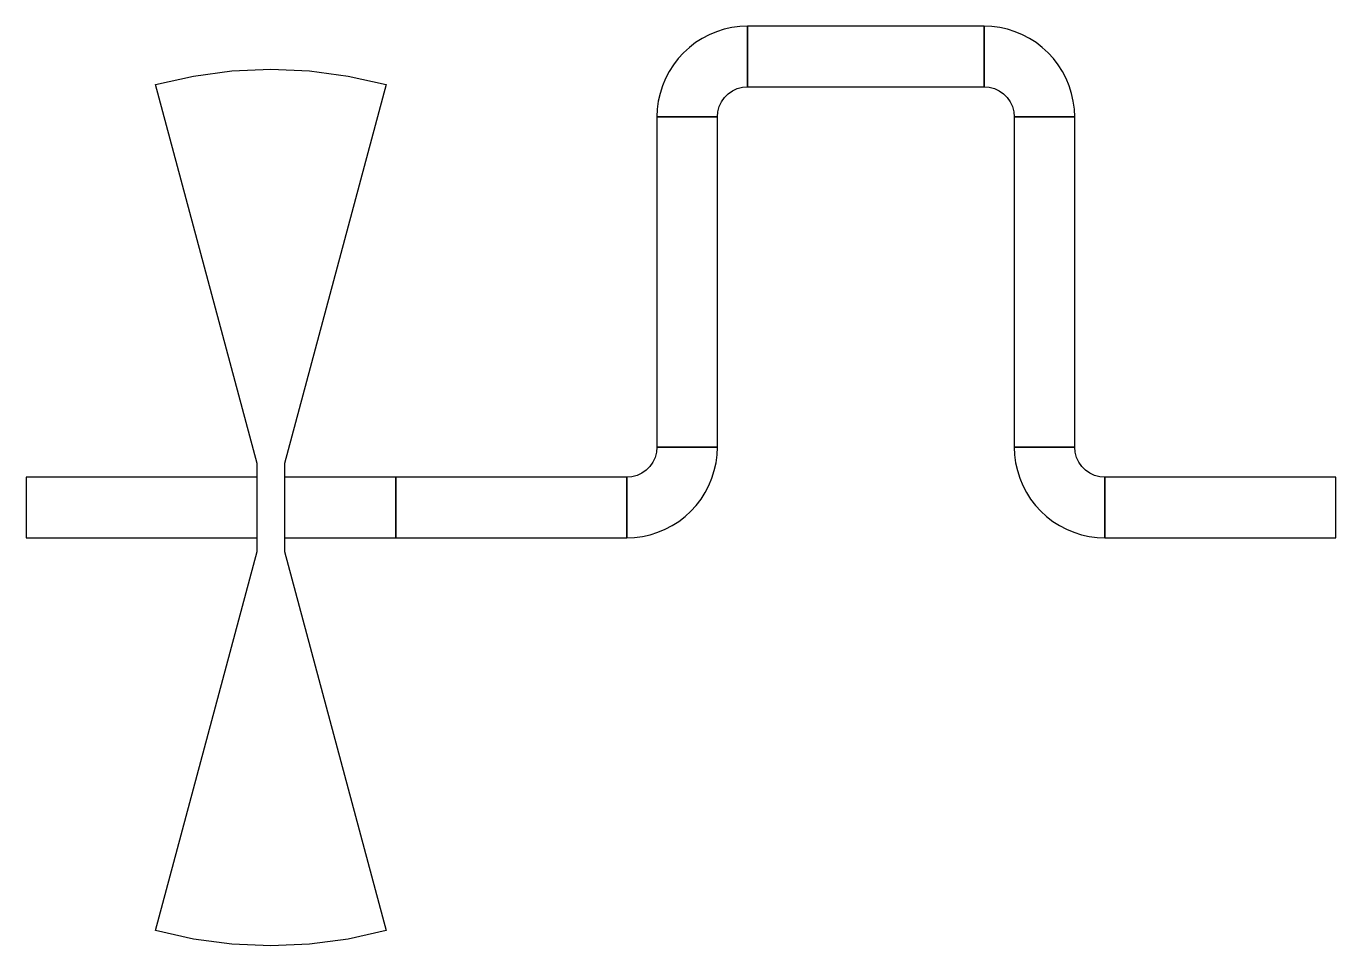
# Model space of a CAD drawing. Header units: millimetres. Extents: x -17.2 to 6.6, y -14.2 to 2.5.
import ezdxf

# ---------------------------------------------------------------- set-up
doc = ezdxf.new("R2010")
doc.units = ezdxf.units.MM
doc.layers.add('Thick_Metal', color=31, linetype='CONTINUOUS')

msp = doc.modelspace()

# ---------------------------------------------------------------- linework, layer by layer
at = {"layer": 'Thick_Metal'}
for points in [[(-4.617, 0.872), (-4.60864, 0.96751), (-4.58383, 1.06011), (-4.54331, 1.147), (-4.48832, 1.22553), (-4.42053, 1.29332), (-4.342, 1.34831), (-4.25511, 1.38883), (-4.16251, 1.41364), (-4.067, 1.422), (-4.067, 2.522), (-4.21081, 2.51572), (-4.35352, 2.49693), (-4.49405, 2.46578), (-4.63133, 2.42249), (-4.76432, 2.36741), (-4.892, 2.30094), (-5.0134, 2.2236), (-5.1276, 2.13597), (-5.23373, 2.03873), (-5.33097, 1.9326), (-5.4186, 1.8184), (-5.49594, 1.697), (-5.56241, 1.56932), (-5.61749, 1.43633), (-5.66078, 1.29905), (-5.69193, 1.15852), (-5.71072, 1.01581), (-5.717, 0.872)], [(-4.067, 1.422), (0.233, 1.422), (0.233, 2.522), (-4.067, 2.522)], [(0.233, 1.422), (0.32851, 1.41364), (0.42111, 1.38883), (0.508, 1.34831), (0.58653, 1.29332), (0.65432, 1.22553), (0.70931, 1.147), (0.74983, 1.06011), (0.77464, 0.96751), (0.783, 0.872), (1.883, 0.872), (1.87672, 1.01581), (1.85793, 1.15852), (1.82678, 1.29905), (1.78349, 1.43633), (1.72841, 1.56932), (1.66194, 1.697), (1.5846, 1.8184), (1.49697, 1.9326), (1.39973, 2.03873), (1.2936, 2.13597), (1.1794, 2.2236), (1.058, 2.30094), (0.93032, 2.36741), (0.79733, 2.42249), (0.66005, 2.46578), (0.51952, 2.49693), (0.37681, 2.51572), (0.233, 2.522)], [(-12.992, -7.028), (-12.992, -5.428), (-14.83843, 1.46299), (-14.14855, 1.61593), (-13.44796, 1.70816), (-12.742, 1.73899), (-12.03604, 1.70816), (-11.33545, 1.61593), (-10.64557, 1.46299), (-12.492, -5.428), (-12.492, -7.028), (-10.64557, -13.91899), (-11.33545, -14.07193), (-12.03604, -14.16416), (-12.742, -14.19499), (-13.44796, -14.16416), (-14.14855, -14.07193), (-14.83843, -13.91899)], [(-4.617, -5.128), (-4.617, 0.872), (-5.717, 0.872), (-5.717, -5.128)], [(1.883, -5.128), (1.883, 0.872), (0.783, 0.872), (0.783, -5.128)], [(-5.717, -5.128), (-5.72536, -5.22351), (-5.75017, -5.31611), (-5.79069, -5.403), (-5.84568, -5.48153), (-5.91347, -5.54932), (-5.992, -5.60431), (-6.07889, -5.64483), (-6.17149, -5.66964), (-6.267, -5.678), (-6.267, -6.778), (-6.12319, -6.77172), (-5.98048, -6.75293), (-5.83995, -6.72178), (-5.70267, -6.67849), (-5.56968, -6.62341), (-5.442, -6.55694), (-5.3206, -6.4796), (-5.2064, -6.39197), (-5.10027, -6.29473), (-5.00303, -6.1886), (-4.9154, -6.0744), (-4.83806, -5.953), (-4.77159, -5.82532), (-4.71651, -5.69233), (-4.67322, -5.55505), (-4.64207, -5.41452), (-4.62328, -5.27181), (-4.617, -5.128)], [(2.433, -5.678), (2.33749, -5.66964), (2.24489, -5.64483), (2.158, -5.60431), (2.07947, -5.54932), (2.01168, -5.48153), (1.95669, -5.403), (1.91617, -5.31611), (1.89136, -5.22351), (1.883, -5.128), (0.783, -5.128), (0.78928, -5.27181), (0.80807, -5.41452), (0.83922, -5.55505), (0.88251, -5.69233), (0.93759, -5.82532), (1.00406, -5.953), (1.0814, -6.0744), (1.16903, -6.1886), (1.26627, -6.29473), (1.3724, -6.39197), (1.4866, -6.4796), (1.608, -6.55694), (1.73568, -6.62341), (1.86867, -6.67849), (2.00595, -6.72178), (2.14648, -6.75293), (2.28919, -6.77172), (2.433, -6.778)], [(-17.192, -6.778), (-12.992, -6.778), (-12.992, -5.678), (-17.192, -5.678)], [(-12.492, -6.778), (-10.467, -6.778), (-10.467, -5.678), (-12.492, -5.678)], [(-10.467, -6.778), (-6.267, -6.778), (-6.267, -5.678), (-10.467, -5.678)], [(2.433, -6.778), (6.633, -6.778), (6.633, -5.678), (2.433, -5.678)]]:
    msp.add_lwpolyline(points, close=True, dxfattribs=at)

doc.saveas('drawing.dxf')
